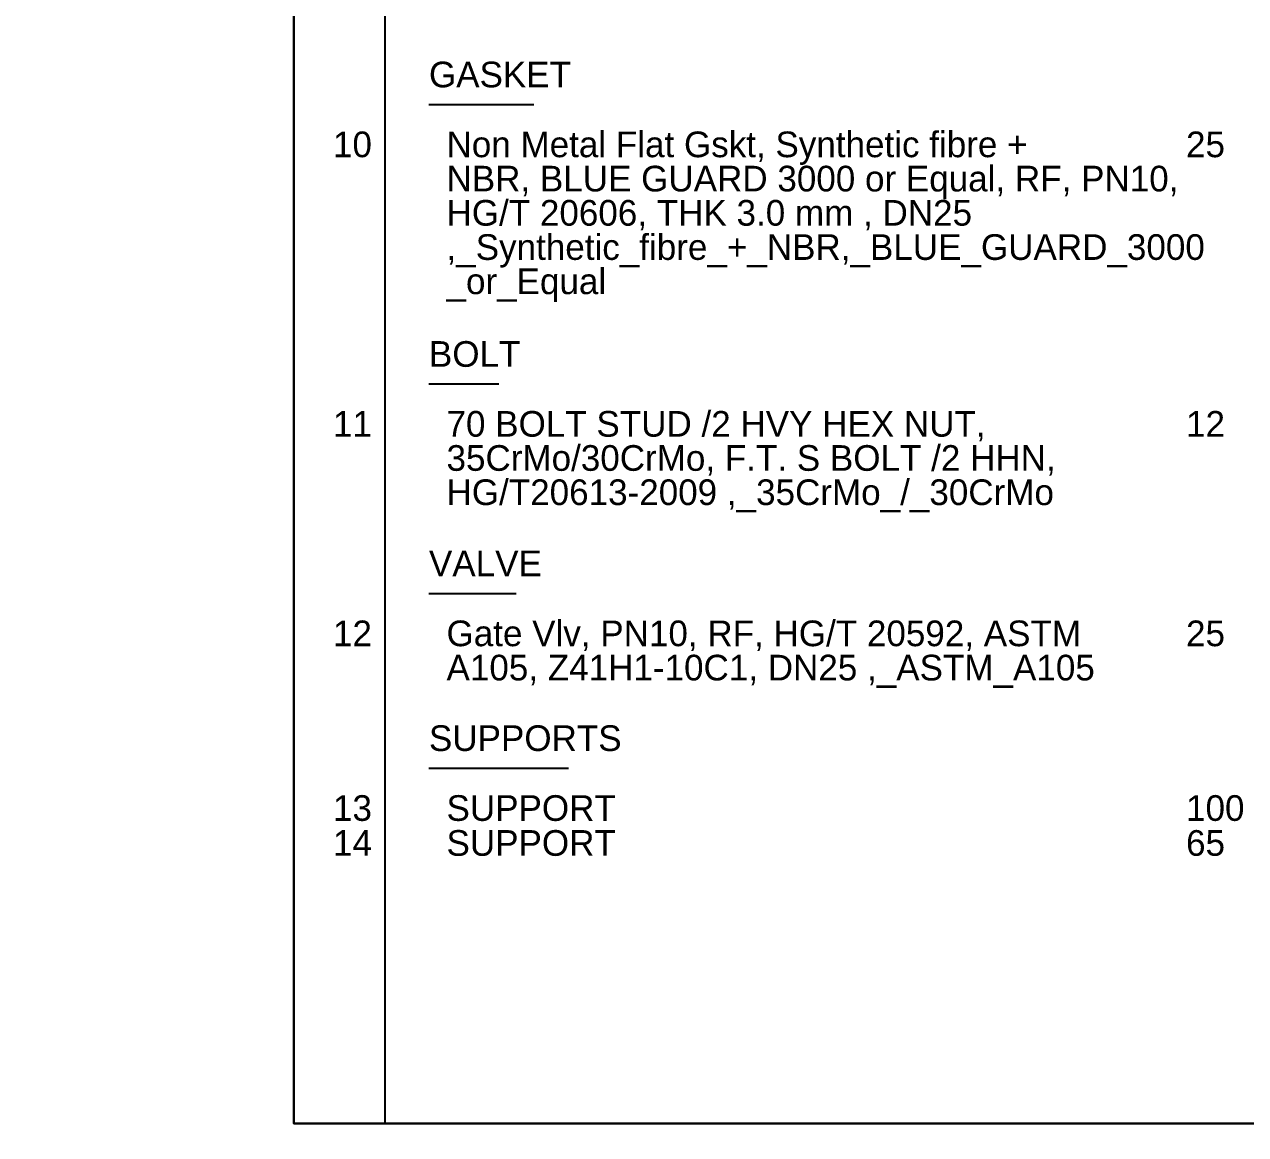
# Model space of a CAD drawing. Extents: x 0 to 594, y 0 to 420.
# Drawn here: x 373.3 to 512.4, y 83.8 to 210.2 of the extents above; entities that cross this region are included whole.
import ezdxf

# ---------------------------------------------------------------- set-up
doc = ezdxf.new("R2010")
doc.units = 0
doc.styles.add('HTX1', font='O8116901', dxfattribs={"width": 1.02})

msp = doc.modelspace()

# ---------------------------------------------------------------- linework, layer by layer
at = {"layer": 'GT_1', "flags": 128}
for points in [[(25, 10), (584, 10), (584, 85), (404, 85), (404, 410), (25, 410), (25, 10)], [(584, 85), (584, 410), (404, 410), (404, 85), (584, 85)], [(414.36, 410), (414.36, 85)], [(431.31, 201.08), (419.38, 201.08)], [(427.33, 169.25), (419.38, 169.25)], [(429.32, 145.37), (419.38, 145.37)], [(435.29, 125.47), (419.38, 125.47)]]:
    msp.add_lwpolyline(points, dxfattribs=at)

# ---------------------------------------------------------------- texts
at = {"layer": 'GT_1', "style": 'HTX1', "width": 1.02}
for s, p in [('GASKET', (419.38, 203.06)), (' 10', (407.34, 195.1)), ('Non Metal Flat Gskt, Synthetic fibre +', (421.38, 195.1)), ('25', (505.62, 195.1)), ('NBR, BLUE GUARD 3000 or Equal, RF, PN10,', (421.38, 191.2)), ('HG/T 20606, THK 3.0 mm , DN25', (421.38, 187.3)), (',_Synthetic_fibre_+_NBR,_BLUE_GUARD_3000', (421.38, 183.4)), ('_or_Equal', (421.38, 179.5)), ('BOLT', (419.38, 171.22)), (' 11', (407.34, 163.26)), ('70 BOLT STUD /2 HVY HEX NUT,', (421.38, 163.26)), ('12', (505.62, 163.26)), ('35CrMo/30CrMo, F.T. S BOLT /2 HHN,', (421.38, 159.37)), ('HG/T20613-2009 ,_35CrMo_/_30CrMo', (421.38, 155.47)), ('VALVE', (419.38, 147.35)), (' 12', (407.34, 139.39)), ('Gate Vlv, PN10, RF, HG/T 20592, ASTM', (421.38, 139.39)), ('25', (505.62, 139.39)), ('A105, Z41H1-10C1, DN25 ,_ASTM_A105', (421.38, 135.49)), ('SUPPORTS', (419.38, 127.45)), (' 13', (407.34, 119.49)), ('SUPPORT', (421.38, 119.49)), ('100', (505.62, 119.49)), (' 14', (407.34, 115.51)), ('SUPPORT', (421.38, 115.51)), ('65', (505.62, 115.51))]:
    msp.add_text(s, height=2.925, dxfattribs=at).set_placement(p)

doc.saveas('drawing.dxf')
